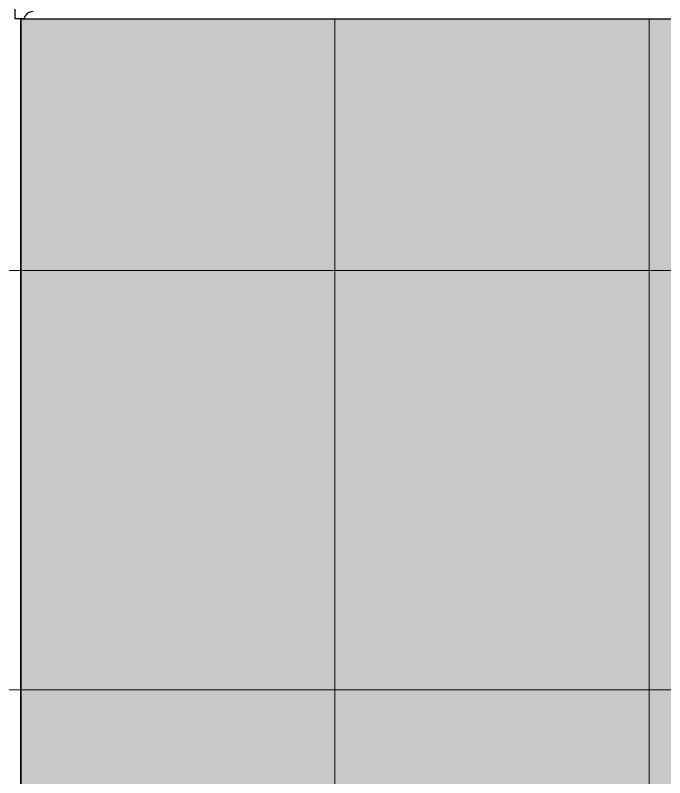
# Model space of a CAD drawing. Header units: millimetres. Extents: x -2167 to 6463, y 877 to 4714.
# Drawn here: x -1292 to -672, y 3202 to 3930 of the extents above; entities that cross this region are included whole.
import ezdxf

# ---------------------------------------------------------------- set-up
doc = ezdxf.new("R2010")
doc.units = ezdxf.units.MM
doc.layers.add('marble', color=7, linetype='Continuous', true_color=0xfff8db)
doc.layers.add('wall', color=5, linetype='Continuous')

msp = doc.modelspace()

# ---------------------------------------------------------------- hatches: boundary and pattern name
at = {"layer": 'marble'}
msp.add_hatch(color=256, dxfattribs=at).paths.add_polyline_path([(-1286.54, 3926.46), (212.84, 3926.46), (212.84, 2086.46), (-1286.54, 2086.46)])

# ---------------------------------------------------------------- linework, layer by layer
at = {"color": 164, "lineweight": 0}
for p, q in [((-1287.16, 1226.46), (-1287.13, 3926.46)), ((-987.16, 1700.14), (-987.16, 3926.46)), ((-687.16, 1226.46), (-687.16, 3926.46)), ((1356.84, 3686.46), (-1592.16, 3686.46)), ((420.34, 3286.46), (-1592.16, 3286.46))]:
    msp.add_line(p, q, dxfattribs=at)
at = {"color": 3}
msp.add_lwpolyline([(-1275.17, 3933.46, 0.346426), (-1283.92, 3926.46, 0.32448), (-1283.92, 3926.46), (-1289.16, 3926.46), (-1289.16, 3926.46), (-1292.16, 3926.46), (-1292.16, 3952.46, 0.45077)], format="xyb", dxfattribs=at)
at = {"color": 164, "lineweight": 0}
for points in [[(-1287.16, 1226.47), (212.84, 1226.47), (212.84, 3926.46), (-1287.16, 3926.46)], [(-1286.54, 3926.46), (212.84, 3926.46), (212.84, 2086.46), (-1286.54, 2086.46)]]:
    msp.add_lwpolyline(points, close=True, dxfattribs=at)
at = {"layer": 'wall', "color": 4}
msp.add_line((-1286.54, 3926.46), (217.84, 3926.46), dxfattribs=at)

doc.saveas('drawing.dxf')
